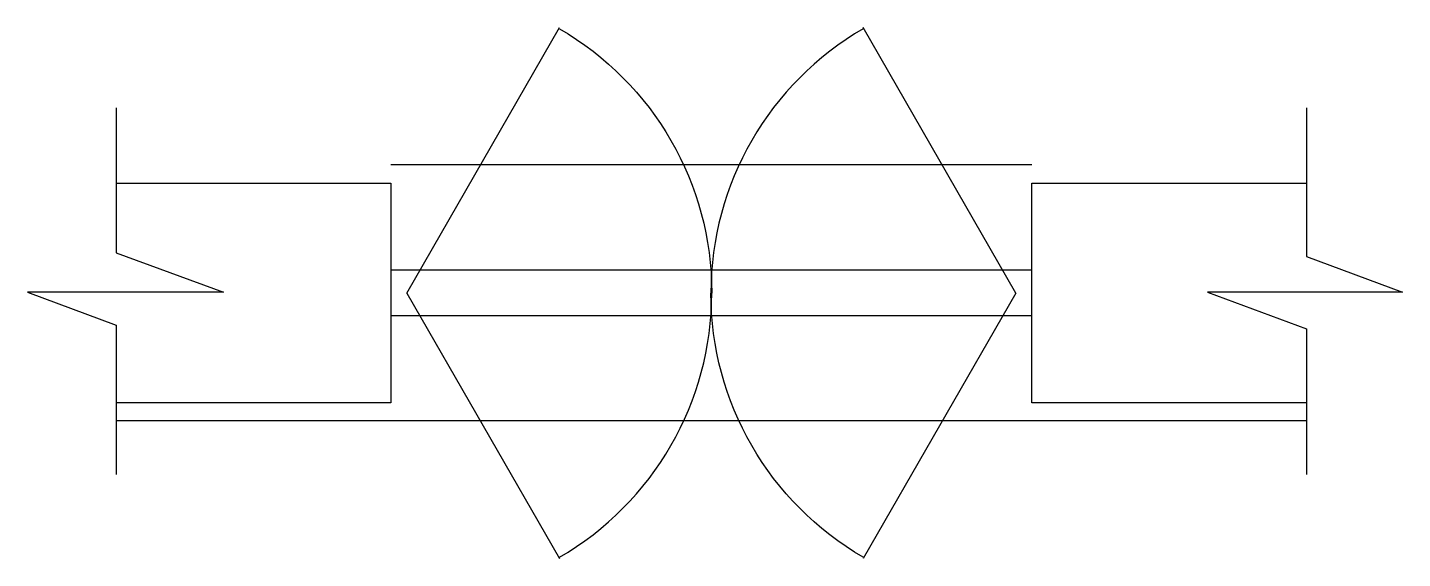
# Model space of a CAD drawing. Header units: metres. Extents: x 13640.1 to 13655.1, y 18571.4 to 18577.2.
import ezdxf

# ---------------------------------------------------------------- set-up
doc = ezdxf.new("R2010")
doc.units = ezdxf.units.M
for name, color, linetype in [('PUB_DIM', 90, 'Continuous'), ('PUB_TEXT', 7, 'Continuous'), ('STAIR', 2, 'Continuous')]:
    doc.layers.add(name, color=color, linetype=linetype)

# ---------------------------------------------------------------- blocks, each defined once
blk = doc.blocks.new('_DBLK')
blk.add_line((-0.5, 0), (0, -0.87))
blk.add_arc((-0.5, 0), 1, 300, 0)

msp = doc.modelspace()

# ---------------------------------------------------------------- linework, layer by layer
at = {"layer": 'PUB_DIM'}
for p, q in [((13641.06, 18576.29), (13641.06, 18574.71)), ((13654.06, 18576.29), (13654.06, 18574.67)), ((13651.06, 18575.67), (13644.06, 18575.67)), ((13641.06, 18574.71), (13642.23, 18574.28)), ((13654.06, 18574.67), (13655.11, 18574.28)), ((13651.06, 18574.52), (13644.06, 18574.52)), ((13640.09, 18574.28), (13641.06, 18573.92)), ((13642.23, 18574.28), (13640.09, 18574.28)), ((13652.98, 18574.28), (13654.06, 18573.88)), ((13655.11, 18574.28), (13652.98, 18574.28)), ((13641.06, 18573.92), (13641.06, 18572.29)), ((13651.06, 18574.02), (13644.06, 18574.02)), ((13654.06, 18573.88), (13654.06, 18572.29)), ((13641.06, 18572.88), (13654.06, 18572.88))]:
    msp.add_line(p, q, dxfattribs=at)
at = {"layer": 'PUB_TEXT'}
for points in [[(13641.06, 18575.47), (13644.06, 18575.47), (13644.06, 18573.07), (13641.06, 18573.07)], [(13654.06, 18573.07), (13651.06, 18573.07), (13651.06, 18575.47), (13654.06, 18575.47)]]:
    msp.add_lwpolyline(points, dxfattribs=at)

# ---------------------------------------------------------------- block references
at = {"layer": 'STAIR', "yscale": 3.33, "zscale": 3.33, "rotation": 180}
for p, xscale in [((13645.9, 18574.27), -3.33), ((13649.22, 18574.27), 3.33)]:
    msp.add_blockref('_DBLK', p, dxfattribs=dict(at, xscale=xscale))
at = {"layer": 'STAIR', "yscale": 3.33, "zscale": 3.33}
for p, xscale in [((13645.9, 18574.27), 3.33), ((13649.22, 18574.27), -3.33)]:
    msp.add_blockref('_DBLK', p, dxfattribs=dict(at, xscale=xscale))

doc.saveas('drawing.dxf')
